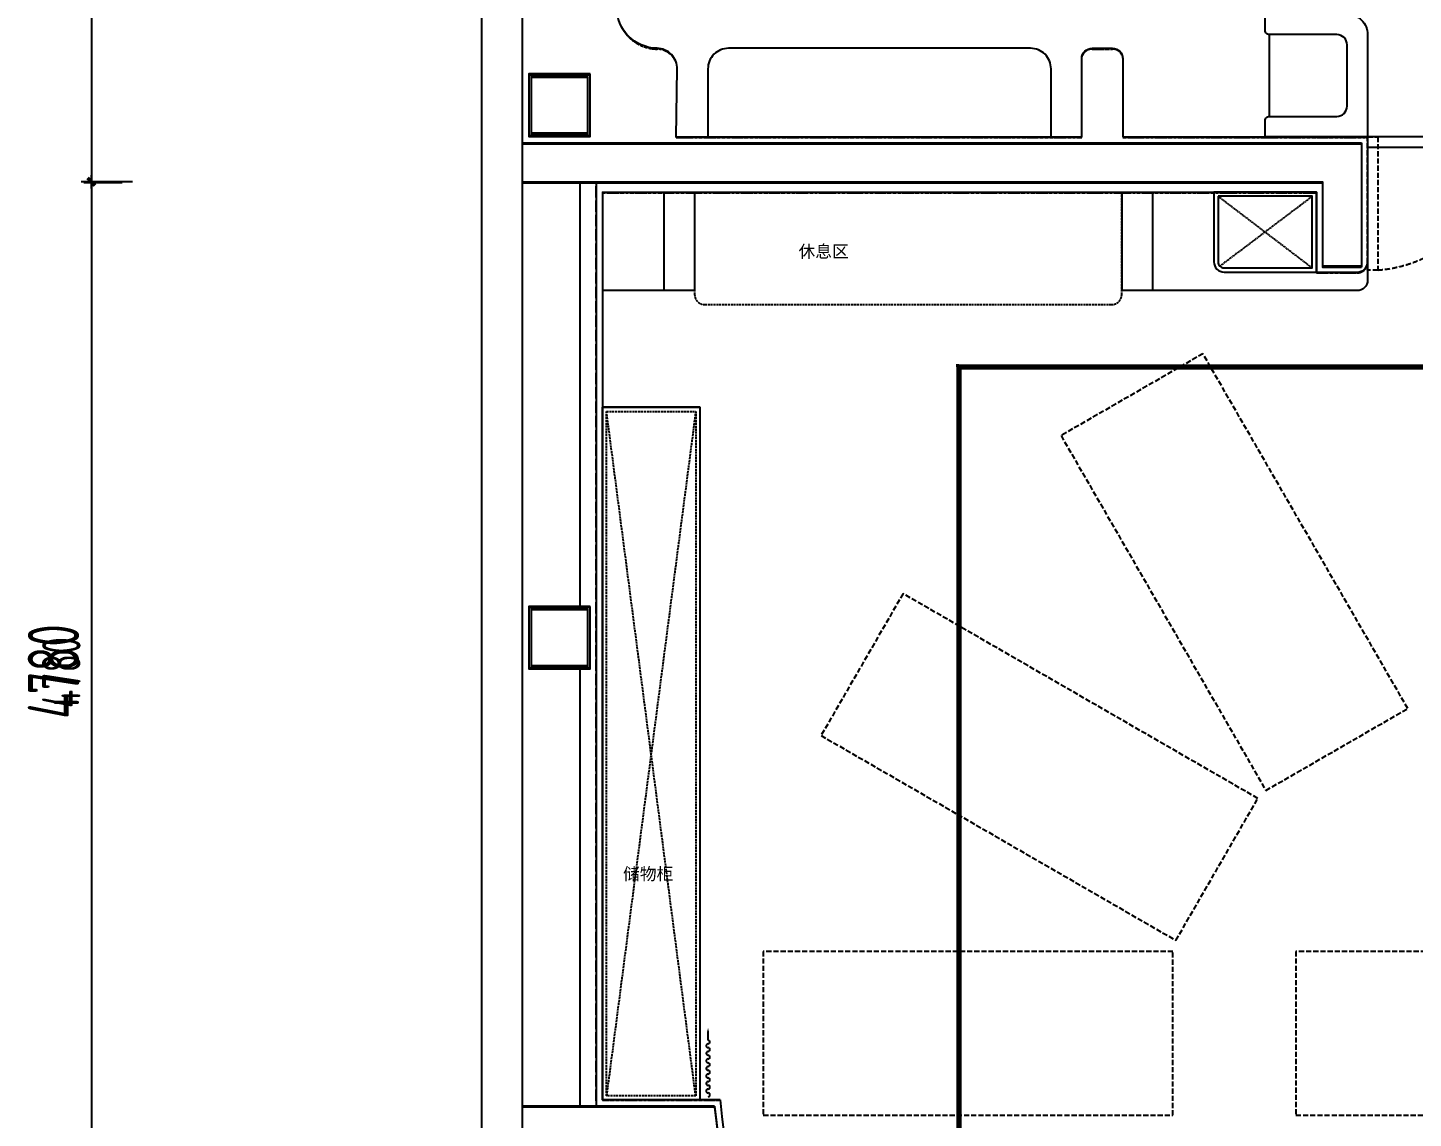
# Model space of a CAD drawing. Header units: millimetres. Extents: x -42850 to 60853, y 3819 to 26094.
# Drawn here: x 11909 to 18672, y 11107 to 16432 of the extents above; entities that cross this region are included whole.
import ezdxf

# ---------------------------------------------------------------- set-up
doc = ezdxf.new("R2010")
doc.units = ezdxf.units.MM
doc.header["$LTSCALE"] = 200
for name, pattern in [('DASH', [0.35, 0.25, -0.1]), ('DASH1', [0.35, 0.25, -0.1]), ('M-CENTER', [11.25, 7.5, -1.25, 1.25, -1.25])]:
    doc.linetypes.add(name, pattern=pattern)
for name, color, linetype in [('A-DIM--土建尺寸', 44, 'Continuous'), ('A-WALL-墙体', 160, 'Continuous'), ('PIPE-给水', 3, 'TG_J'), ('全灰平面', 250, 'Continuous')]:
    doc.layers.add(name, color=color, linetype=linetype)
doc.layers.add('FF-FINISH-墙体完成面', color=20, linetype='M-CENTER', lineweight=13)
doc.styles.add('CCD-DIM', font='archs.shx', dxfattribs={"width": 0.75})
doc.styles.add('TG_LINETYPE', font='SIMPLEX', dxfattribs={"width": 0.8, "height": 2.5, "bigfont": 'HZTXT'})
doc.styles.add('TongRui-JC', font='times.ttf')
doc.linetypes.add('TG_J', pattern='A,2,-0.3,["J",TG_LINETYPE,S=0.1,R=0,X=-0.23,Y=-0.15],0', length=2.3)
doc.dimstyles.new('CCD_DIM_100', dxfattribs={"dimscale": 100, "dimtxt": 2.5, "dimasz": 0.3, "dimexe": 0.5, "dimexo": 1.5, "dimgap": 0.6, "dimtad": 1, "dimdec": 0, "dimrnd": 5, "dimzin": 12, "dimdsep": 46, "dimtxsty": 'CCD-DIM', "dimblk": 'CCD_Dimension_Tick', "dimcen": 0.125, "dimclrd": 44, "dimclre": 44, "dimclrt": 50, "dimadec": 0, "dimazin": 0, "dimtfac": 1, "dimtdec": 0, "dimtix": 1, "dimtmove": 1, "dimatfit": 3, "dimldrblk": 'CCD_Leader_Dot', "dimfxl": 2, "dimfxlon": 1, "dimtvp": 1, "dimtolj": 1, "dimtzin": 0, "dimarcsym": 0})

# ---------------------------------------------------------------- blocks, each defined once
blk = doc.blocks.new('做成ACAD TUKUAI0099_MNCHGCOLOR')
at = {"color": 0, "linetype": 'ByBlock', "lineweight": -2, "ltscale": 100}
blk.add_line((724.6, 142.1), (763.7, 142.1), dxfattribs=at)
at = {"color": 0, "linetype": 'ByBlock', "lineweight": -2}
blk.add_lwpolyline([(763.7, 142.1, 10, 0, 0), (784.4, 142.1, 0, 0, 0)], format="xyseb", dxfattribs=at)
for centre, major_axis, ratio, start_param, end_param in [((457.4, 142.1), (-6.52, -6.52), 0.999999, -0.785399, 2.356197), ((475.8, 142.1), (-6.52, 6.52), 1, 3.926991, 7.068583), ((494.2, 142.1), (-6.52, -6.52), 0.999999, -0.785399, 2.356197), ((512.7, 142.1), (-6.52, -6.52), 1, 2.356194, 5.497787), ((531.1, 142.1), (-6.52, -6.52), 0.999999, -0.785399, 2.356197), ((549.5, 142.1), (-6.52, 6.52), 1, 3.926991, 7.068583), ((568, 142.1), (-6.52, -6.52), 0.999999, -0.785399, 2.356197), ((586.4, 142.1), (-6.52, -6.52), 1, 2.356194, 5.497787), ((604.8, 142.1), (-6.52, -6.52), 0.999999, -0.785399, 2.356197), ((623.3, 142.1), (-6.52, 6.52), 1, 3.926991, 7.068583), ((641.7, 142.1), (-6.52, 6.52), 0.999999, 0.785399, 3.926994), ((660.1, 142.1), (-6.52, -6.52), 1, 2.356194, 5.497787), ((678.5, 142.1), (-6.52, 6.52), 0.999999, 0.785399, 3.926994), ((697, 142.1), (-6.52, 6.52), 1, 3.926991, 7.068583), ((715.4, 142.1), (-6.52, 6.52), 0.999999, 0.785399, 3.926994)]:
    blk.add_ellipse(centre, major_axis=major_axis, ratio=ratio, start_param=start_param, end_param=end_param, dxfattribs=at)
blk = doc.blocks.new('CCD_Dimension_Tick')
at = {"color": 0, "linetype": 'ByBlock', "lineweight": -2}
for p, q in [((-1.09, 0), (0, 0)), ((0, 0), (1.09, 0))]:
    blk.add_line(p, q, dxfattribs=at)
at = {"color": 0, "linetype": 'Continuous', "lineweight": -2, "const_width": 0.608}
blk.add_lwpolyline([(-0.61, -0.61), (0.61, 0.61)], dxfattribs=at)
blk = doc.blocks.new('*D140')
at = {"layer": 'DEFPOINTS', "color": 0, "ltscale": 100, "transparency": 16777216}
for p in [(1391248.7, -76847.5), (1389344, -80133.7), (1391448.7, -80133.7)]:
    blk.add_point(p, dxfattribs=at)
at = {"layer": '全灰平面', "color": 250, "lineweight": -2, "ltscale": 100, "transparency": 16777216}
for p, q in [((1389544, -76847.5), (1389294, -76847.5)), ((1389344, -76877.5), (1389344, -80103.7)), ((1389544, -80133.7), (1389294, -80133.7))]:
    blk.add_line(p, q, dxfattribs=at)
at = {"layer": '全灰平面', "color": 250, "lineweight": -2, "ltscale": 100, "transparency": 16777216, "xscale": 30, "yscale": 30, "zscale": 30}
for p, rotation in [((1389344, -76847.5), 90), ((1389344, -80133.7), 270)]:
    blk.add_blockref('CCD_Dimension_Tick', p, dxfattribs=dict(at, rotation=rotation))
at = {"layer": '全灰平面', "color": 250, "ltscale": 100, "transparency": 16777216, "insert": (1389159, -78490.6), "char_height": 250, "attachment_point": 5, "rotation": 90, "style": 'CCD-DIM'}
blk.add_mtext('\\A1;3285', dxfattribs=at)
blk = doc.blocks.new('CCD_Leader_Dot')
at = {"color": 0, "linetype": 'ByBlock'}
blk.add_line((-5, 0), (-10, 0), dxfattribs=at)
at = {"color": 0, "linetype": 'ByBlock', "const_width": 5}
blk.add_lwpolyline([(-2.5, 0, 1), (2.5, 0, 1)], format="xyb", close=True, dxfattribs=at)
blk = doc.blocks.new('*D141')
at = {"layer": 'DEFPOINTS', "color": 0, "ltscale": 100, "transparency": 16777216}
for p in [(1391448.7, -80133.7), (1389344, -84916.1), (1391478.7, -84916.1)]:
    blk.add_point(p, dxfattribs=at)
at = {"layer": '全灰平面', "color": 250, "lineweight": -2, "ltscale": 100, "transparency": 16777216}
for p, q in [((1389544, -80133.7), (1389294, -80133.7)), ((1389344, -80163.7), (1389344, -84886.1)), ((1389544, -84916.1), (1389294, -84916.1))]:
    blk.add_line(p, q, dxfattribs=at)
at = {"layer": '全灰平面', "color": 250, "lineweight": -2, "ltscale": 100, "transparency": 16777216, "xscale": 30, "yscale": 30, "zscale": 30}
for p, rotation in [((1389344, -80133.7), 90), ((1389344, -84916.1), 270)]:
    blk.add_blockref('CCD_Dimension_Tick', p, dxfattribs=dict(at, rotation=rotation))
at = {"layer": '全灰平面', "color": 250, "ltscale": 100, "transparency": 16777216, "insert": (1389159, -82524.9), "char_height": 250, "attachment_point": 5, "rotation": 90, "style": 'CCD-DIM'}
blk.add_mtext('\\A1;4780', dxfattribs=at)
blk = doc.blocks.new('*D164')
at = {"layer": 'A-DIM--土建尺寸', "color": 44, "lineweight": -2, "ltscale": 100, "transparency": 16777216}
for p, q in [((13992.3, -16962.4), (13804.8, -16962.4)), ((13842.3, -16984.9), (13842.3, -21722.4)), ((13992.3, -21744.9), (13804.8, -21744.9))]:
    blk.add_line(p, q, dxfattribs=at)
at = {"layer": 'DEFPOINTS', "color": 0, "ltscale": 100, "transparency": 16777216}
for p in [(15947, -16962.4), (13842.3, -21744.9), (15977, -21744.9)]:
    blk.add_point(p, dxfattribs=at)
at = {"layer": 'A-DIM--土建尺寸', "color": 44, "lineweight": -2, "ltscale": 100, "transparency": 16777216, "xscale": 22.5, "yscale": 22.5, "zscale": 22.5}
for p, rotation in [((13842.3, -16962.4), 90), ((13842.3, -21744.9), 270)]:
    blk.add_blockref('CCD_Dimension_Tick', p, dxfattribs=dict(at, rotation=rotation))
at = {"layer": 'A-DIM--土建尺寸', "color": 50, "ltscale": 100, "transparency": 16777216, "insert": (13695.7, -19353.6), "char_height": 187.5, "attachment_point": 5, "rotation": 90, "style": 'CCD-DIM'}
blk.add_mtext('\\A1;4780', dxfattribs=at)
blk = doc.blocks.new('*D163')
at = {"layer": 'A-DIM--土建尺寸', "color": 44, "lineweight": -2, "ltscale": 100, "transparency": 16777216}
for p, q in [((13992.3, -13676.2), (13804.8, -13676.2)), ((13842.3, -13698.7), (13842.3, -16939.9)), ((13992.3, -16962.4), (13804.8, -16962.4))]:
    blk.add_line(p, q, dxfattribs=at)
at = {"layer": 'DEFPOINTS', "color": 0, "ltscale": 100, "transparency": 16777216}
for p in [(15747, -13676.2), (13842.3, -16962.4), (15947, -16962.4)]:
    blk.add_point(p, dxfattribs=at)
at = {"layer": 'A-DIM--土建尺寸', "color": 44, "lineweight": -2, "ltscale": 100, "transparency": 16777216, "xscale": 22.5, "yscale": 22.5, "zscale": 22.5}
for p, rotation in [((13842.3, -13676.2), 90), ((13842.3, -16962.4), 270)]:
    blk.add_blockref('CCD_Dimension_Tick', p, dxfattribs=dict(at, rotation=rotation))
at = {"layer": 'A-DIM--土建尺寸', "color": 50, "ltscale": 100, "transparency": 16777216, "insert": (13699.6, -15319.3), "char_height": 187.5, "attachment_point": 5, "rotation": 90, "style": 'CCD-DIM'}
blk.add_mtext('\\A1;3285', dxfattribs=at)
blk = doc.blocks.new('fewgwgwg')
at = {"layer": '全灰平面', "color": 250}
for p, q in [((1391248.7, -76847.5), (1391248.7, -88647.5)), ((1391448.7, -88647.5), (1391448.7, -76847.5)), ((1391448.7, -79943.8), (1395543.7, -79943.9)), ((1395543.7, -79943.5), (1395543.7, -80544.9))]:
    blk.add_line(p, q, dxfattribs=at)
at = {"layer": '全灰平面', "color": 250, "ltscale": 0.01}
for p, q in [((1392198, -79913.9), (1394178.6, -79914.5)), ((1394378.7, -79914.6), (1395573.7, -79915)), ((1395573.7, -79915), (1395573.7, -80524.9))]:
    blk.add_line(p, q, dxfattribs=at)
at = {"layer": '全灰平面', "color": 250, "linetype": 'DASH'}
blk.add_line((1391808.7, -84616.1), (1391808.7, -80133.8), dxfattribs=at)
at = {"layer": '全灰平面', "color": 250, "ltscale": 0.01}
for points in [[(1392198, -79914.1), (1392203.6, -79584.2, 0.414214), (1392105.3, -79482.5, -0.4093), (1391908.6, -79282.5, 0.414214), (1391808.6, -79182.5), (1391478.7, -79182.5)], [(1394178.6, -79914.5), (1394178.6, -79532.5, -0.414214), (1394228.6, -79482.5), (1394328.7, -79482.5, -0.414214), (1394378.7, -79532.5), (1394378.7, -79914.6)]]:
    blk.add_lwpolyline(points, format="xyb", dxfattribs=at)
at = {"layer": '全灰平面', "color": 250, "ltscale": 100}
for points in [[(1395073.7, -79915), (1395073.7, -79835, -0.414214), (1395093.7, -79815), (1395423.7, -79815, 0.414197), (1395473.7, -79765), (1395473.7, -79465.6, 0.414214), (1395423.7, -79415.6), (1395093.7, -79415.6, -0.414214), (1395073.7, -79395.6), (1395073.7, -79335.6, -0.414214), (1395093.7, -79315.6), (1395473.7, -79315.6, -0.414214), (1395573.7, -79415.6), (1395573.7, -79915)], [(1395573.7, -80524.9), (1395573.7, -80615.1, -0.414214), (1395523.7, -80665.1), (1394373.7, -80665.1)]]:
    blk.add_lwpolyline(points, format="xyb", dxfattribs=at)
for points in [[(1395093.7, -79415.6), (1395093.7, -79815)], [(1391838.7, -80183.8), (1391838.7, -80665.1)], [(1392138.7, -80183.9), (1392138.7, -80665.1)], [(1392288.7, -80183.9), (1392288.7, -80665.1)], [(1394373.7, -80184.6), (1394373.7, -80665.1)], [(1394523.7, -80184.6), (1394523.7, -80665.1)], [(1392288.7, -80665.1), (1391838.7, -80665.1)], [(1392313.9, -81235.1), (1391838.7, -81235.1)]]:
    blk.add_lwpolyline(points, dxfattribs=at)
at = {"layer": '全灰平面', "color": 250}
for points in [[(1394028.6, -79912.5), (1394028.6, -79582.5, 0.414214), (1393928.6, -79482.5), (1392453.6, -79482.5, 0.414214), (1392353.6, -79582.5), (1392353.6, -79912.5)], [(1394823.7, -80184.7), (1394823.7, -80524.9, 0.414214), (1394873.7, -80574.9), (1395323.7, -80574.9), (1395323.7, -80184.9), (1394823.7, -80184.7)]]:
    blk.add_lwpolyline(points, format="xyb", dxfattribs=at)
for points in [[(1391778.7, -79607.5), (1391478.7, -79607.5), (1391478.7, -79907.5), (1391778.7, -79907.5)], [(1391766.7, -79619.5), (1391490.7, -79619.5), (1391490.7, -79895.5), (1391766.7, -79895.5)], [(1395573.7, -79965), (1396223.7, -79965), (1396223.7, -79915), (1395573.7, -79915)], [(1391778.7, -82206.9), (1391478.7, -82206.9), (1391478.7, -82506.9), (1391778.7, -82506.9)], [(1391766.7, -82218.9), (1391490.7, -82218.9), (1391490.7, -82494.9), (1391766.7, -82494.9)]]:
    blk.add_lwpolyline(points, close=True, dxfattribs=at)
at = {"layer": '全灰平面', "color": 250, "linetype": 'ByBlock', "ltscale": 100}
blk.add_lwpolyline([(1395573.7, -79915), (1395073.7, -79915)], dxfattribs=at)
at = {"layer": '全灰平面', "color": 250, "linetype": 'DASH', "ltscale": 0.5}
for points in [[(1395623.7, -79915), (1395623.7, -80565), (1395573.7, -80565), (1395573.7, -79915)], [(1394770.1, -80973.4), (1394077.3, -81373.4), (1395077.3, -83105.5), (1395770.1, -82705.5)], [(1393306, -82144.7), (1392906, -82837.5), (1394638.1, -83837.5), (1395038.1, -83144.7)], [(1392623.7, -83891.1), (1392623.7, -84691.1), (1394623.7, -84691.1), (1394623.7, -83891.1)], [(1395223.7, -83891.1), (1395223.7, -84691.1), (1397223.7, -84691.1), (1397223.7, -83891.1)]]:
    blk.add_lwpolyline(points, close=True, dxfattribs=at)
at = {"layer": '全灰平面', "color": 250}
for points in [[(1391448.7, -80133.7), (1395353.7, -80134.9), (1395353.7, -80544.9), (1395543.7, -80544.9)], [(1391728.7, -80133.8), (1391728.7, -81543.6)], [(1391808.7, -80133.8), (1391808.7, -84646.1)], [(1391728.7, -81543.6), (1391728.7, -82206.9)], [(1391728.7, -82506.9), (1391728.7, -84646.1)], [(1392386.5, -84646.1), (1391448.7, -84646.1)]]:
    blk.add_lwpolyline(points, dxfattribs=at)
at = {"layer": '全灰平面', "color": 250, "ltscale": 0.01}
for points in [[(1391838.6, -80183.8), (1395323.7, -80184.9), (1395323.7, -80574.9), (1395523.7, -80574.9)], [(1391838.7, -80183.8), (1391838.7, -84616.1)], [(1392413.9, -84616.1), (1391838.7, -84616.1)]]:
    blk.add_lwpolyline(points, dxfattribs=at)
at = {"layer": '全灰平面', "color": 250, "linetype": 'DASH', "ltscale": 0.2}
blk.add_lwpolyline([(1392288.7, -80183.9), (1392288.7, -80683.9, 0.414214), (1392338.7, -80733.9), (1394323.7, -80733.9, 0.414214), (1394373.7, -80683.9), (1394373.7, -80184.6)], format="xyb", dxfattribs=at)
at = {"layer": '全灰平面', "color": 250}
blk.add_lwpolyline([(1394843.7, -80204.7), (1394843.7, -80524.9, 0.414214), (1394873.7, -80554.9), (1395303.7, -80554.9), (1395303.7, -80204.9)], format="xyb", close=True, dxfattribs=at)
at = {"layer": '全灰平面', "color": 250, "linetype": 'DASH1', "ltscale": 0.1}
for points in [[(1394843.7, -80204.7), (1395303.7, -80554.9)], [(1395303.7, -80204.9), (1394852.5, -80546.1)]]:
    blk.add_lwpolyline(points, dxfattribs=at)
at = {"layer": '全灰平面', "color": 250, "ltscale": 0.03}
blk.add_lwpolyline([(1395523.7, -80574.9, 0.414214), (1395573.7, -80524.9), (1395573.7, -80524.9)], format="xyb", dxfattribs=at)
at = {"layer": '全灰平面', "color": 250, "ltscale": 100}
blk.add_lwpolyline([(1391838.7, -81235.1), (1392313.9, -81235.1), (1392313.9, -84616.1), (1391838.7, -84616.1)], close=True, dxfattribs=at)
at = {"layer": '全灰平面', "color": 250, "linetype": 'DASH', "ltscale": 0.2}
blk.add_lwpolyline([(1391858.7, -81255.1), (1392293.9, -81255.1), (1392293.9, -84596.1), (1391858.7, -84596.1)], close=True, dxfattribs=at)
for points in [[(1392293.9, -81255.1), (1391858.7, -84596.1)], [(1392293.9, -84596.1), (1391858.7, -81255.1)]]:
    blk.add_lwpolyline(points, dxfattribs=at)
at = {"layer": '全灰平面', "color": 250, "linetype": 'DASH', "ltscale": 0.5}
blk.add_arc((1395573.7, -79915), 651.9, 274.39862, 355.60138, dxfattribs=at)
at = {"layer": '全灰平面', "color": 250}
blk.add_arc((1396223.7, -84291.1), 3853.6, 185.28582, 259.83618, dxfattribs=at)
at = {"layer": '全灰平面', "color": 250, "ltscale": 0.01}
blk.add_arc((1396223.7, -84291.1), 3823.6, 184.87608, 260.21208, dxfattribs=at)
at = {"layer": '全灰平面', "color": 250, "linetype": 'Continuous', "rotation": 90.01225009662129}
blk.add_blockref('做成ACAD TUKUAI0099_MNCHGCOLOR', (1392496.5, -85048.9), dxfattribs=at)
at = {"layer": '全灰平面', "color": 250, "style": 'TongRui-JC'}
for s, p in [('休息区', (1392795.9, -80503.8)), ('储物柜', (1391939.4, -83542.9))]:
    blk.add_text(s, height=60, rotation=0.00001, dxfattribs=at).set_placement(p)
at = {"layer": '全灰平面', "color": 250, "ltscale": 100}
for base, p1, p2, picture, middle in [((1389344, -80133.7), (1391248.7, -76847.5), (1391448.7, -80133.7), '*D140', (1389159, -78490.6)), ((1389344, -84916.1), (1391448.7, -80133.7), (1391478.7, -84916.1), '*D141', (1389159, -82524.9))]:
    dim = blk.add_linear_dim(base=base, p1=p1, p2=p2, angle=90, dimstyle='CCD_DIM_100', override={"dimclrd": 250, "dimclre": 250, "dimclrt": 250}, dxfattribs=at)
    dim.commit()
    dim.dimension.update_dxf_attribs({"geometry": picture, "text_midpoint": middle})
blk = doc.blocks.new('HesiBlk_20260924172335122')
at = {"layer": 'A-WALL-墙体'}
for p, q in [((7124.855, 76214.168), (7124.855, 64414.113)), ((7324.855, 64414.113), (7324.855, 76214.168)), ((7324.855, 73117.861), (11419.83, 73117.775)), ((11419.83, 73118.129), (11419.83, 72516.764))]:
    blk.add_line(p, q, dxfattribs=at)
at = {"layer": 'A-WALL-墙体', "color": 251, "linetype": 'DASH'}
blk.add_line((7684.874, 68445.532), (7684.863, 72927.864), dxfattribs=at)
at = {"layer": 'A-WALL-墙体'}
for points in [[(7654.8, 73454.11), (7354.8, 73454.11), (7354.8, 73154.11), (7654.8, 73154.11)], [(7642.8, 73442.11), (7366.8, 73442.11), (7366.8, 73166.11), (7642.8, 73166.11)], [(7654.806, 70854.724), (7354.806, 70854.724), (7354.806, 70554.724), (7654.806, 70554.724)], [(7642.806, 70842.724), (7366.806, 70842.724), (7366.806, 70566.724), (7642.806, 70566.724)]]:
    blk.add_lwpolyline(points, close=True, dxfattribs=at)
for points in [[(7324.855, 72927.977), (11229.83, 72926.754), (11229.83, 72516.764), (11419.83, 72516.764)], [(7604.856, 72927.889), (7604.861, 71518.012)], [(7684.863, 72927.864), (7684.874, 68415.532)], [(7604.861, 71518.012), (7604.861, 70854.724)], [(7604.861, 70554.724), (7604.861, 68415.532)], [(8262.602, 68415.532), (7324.855, 68415.532)]]:
    blk.add_lwpolyline(points, dxfattribs=at)
blk.add_arc((12099.856, 68770.545), 3853.642, 185.2858168, 259.8361848, dxfattribs=at)
at = {"layer": 'FF-FINISH-墙体完成面', "ltscale": 0.01}
for p, q in [((8074.188, 73147.733), (10054.789, 73147.117)), ((10254.872, 73147.055), (11449.83, 73146.683)), ((11449.83, 73146.683), (11449.83, 72536.764))]:
    blk.add_line(p, q, dxfattribs=at)
for points in [[(8074.186, 73147.587), (8079.731, 73477.472, 0.41421356), (7981.425, 73579.138, -0.40929963), (7784.786, 73779.11, 0.41421356), (7684.786, 73879.11), (7354.855, 73879.11)], [(10054.789, 73147.117), (10054.789, 73529.11, -0.41421356), (10104.789, 73579.11), (10204.872, 73579.11, -0.41421356), (10254.872, 73529.11), (10254.872, 73147.055)]]:
    blk.add_lwpolyline(points, format="xyb", dxfattribs=at)
for points in [[(7714.784, 72877.854), (11199.83, 72876.764), (11199.83, 72486.764), (11399.83, 72486.764)], [(7714.859, 72877.854), (7714.865, 68445.532)], [(8290.052, 68445.532), (7714.865, 68445.532)]]:
    blk.add_lwpolyline(points, dxfattribs=at)
at = {"layer": 'FF-FINISH-墙体完成面', "ltscale": 0.03}
blk.add_lwpolyline([(11399.83, 72486.764, 0.41421356), (11449.83, 72536.764), (11449.83, 72536.764)], format="xyb", dxfattribs=at)
at = {"layer": 'FF-FINISH-墙体完成面', "ltscale": 0.01}
blk.add_arc((12099.856, 68770.545), 3823.642, 184.8760809, 260.2120801, dxfattribs=at)
at = {"layer": '全灰平面', "linetype": 'ByBlock'}
blk.add_blockref('fewgwgwg', (-1384123.852, 153066.943), dxfattribs=at)
at = {"layer": 'A-DIM--土建尺寸', "color": 4, "ltscale": 100}
for base, p1, p2, picture, middle in [((5220.119, 72927.977), (7124.855, 76214.168), (7324.855, 72927.977), '*D163', (5077.462, 74571.072)), ((5220.119, 68145.531), (7324.855, 72927.977), (7354.855, 68145.531), '*D164', (5073.556, 70536.754))]:
    dim = blk.add_linear_dim(base=base, p1=p1, p2=p2, angle=90, dimstyle='CCD_DIM_100', override={"dimscale": 75}, dxfattribs=at)
    dim.commit()
    dim.dimension.update_dxf_attribs({"geometry": picture, "text_midpoint": middle, "insert": (-8622.174, 89890.4)})

msp = doc.modelspace()

# ---------------------------------------------------------------- hatches: boundary and pattern name
at = {"layer": 'PIPE-给水'}
for points in [[(16454.7, 14775.2), (16440.7, 14775.2), (16440.7, 14789.2)], [(16454.7, 14775.2), (16454.7, 14789.2), (16440.7, 14789.2)], [(16454.7, 14775.2), (16454.7, 14788.3), (16441.6, 14788.3)], [(16454.7, 14775.2), (16441.6, 14775.2), (16441.6, 14788.3)]]:
    msp.add_hatch(color=256, dxfattribs=at).paths.add_polyline_path(points)

# ---------------------------------------------------------------- linework, layer by layer
at = {"layer": 'PIPE-给水', "const_width": 26.2}
for points in [[(16454.7, 14775.2), (22964.9, 14775.2)], [(16454.7, 9765.1), (16454.7, 14775.2)]]:
    msp.add_lwpolyline(points, dxfattribs=at)

# ---------------------------------------------------------------- block references
msp.add_blockref('HesiBlk_20260924172335122', (6999.4, -57253.6))

doc.saveas('drawing.dxf')
